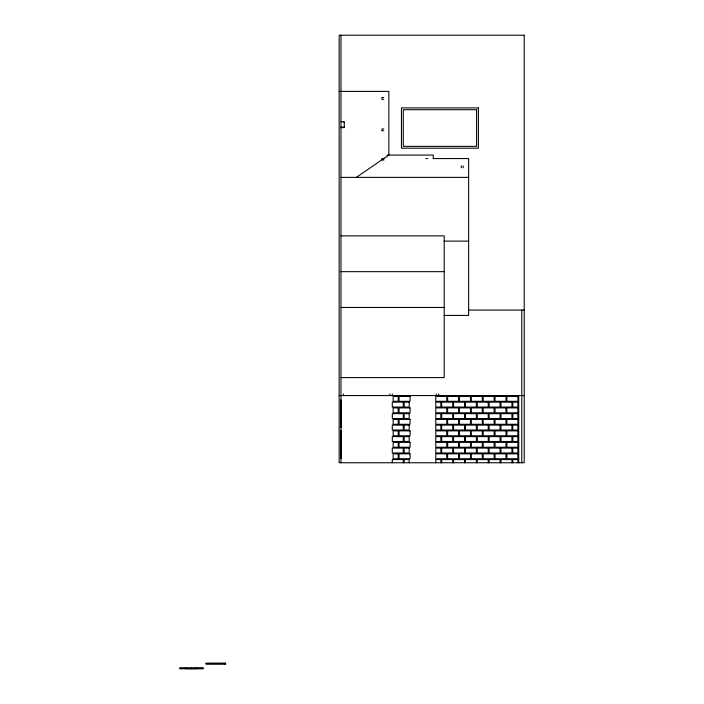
<?xml version="1.0" encoding="UTF-8"?>
<svg xmlns="http://www.w3.org/2000/svg" width="704" height="704" viewBox="0 0 704 704"><rect width="100%" height="100%" fill="white"/><g stroke="black" fill="none" stroke-linecap="round" stroke-linejoin="round"><path stroke-width="1.06" d="M356.127 177.514L388.854 155.074L388.854 91.397L339.152 91.397M383.742 97.504L381.911 97.504L381.911 99.334L383.742 99.334M340.982 121.748L344.282 121.748L344.282 127.609L340.982 127.609M340.982 127.125L344.282 127.125M383.742 128.955L381.911 128.955L381.911 130.786L383.742 130.786M386.954 155.074L433.215 155.074L433.215 158.576L468.644 158.55L468.644 315.41L444.057 315.41M425.885 158.576L427.715 158.576M340.982 177.382L468.644 177.382M340.982 235.866L444.206 235.866L444.206 377.608L340.982 377.608M444.022 241.12L468.644 241.12M340.982 271.665L444.206 271.665M340.982 307.454L444.206 307.454M468.574 310.059L524.225 310.059M339.152 395.569L524.225 395.569M340.982 399.846L340.982 427.821M340.982 430.505L340.982 458.48M206.026 663.441L225.57 663.441M179.775 668.254L202.99 668.254M521.778 310.059L521.778 462.757M518.725 395.569L518.725 462.757M517.871 462.757L517.871 459.58L512.802 459.58L512.802 462.757M511.949 462.757L511.949 459.58L500.949 459.58L500.949 462.757M500.095 462.757L500.095 459.58L489.104 459.58L489.104 462.757M488.25 462.757L488.25 459.58L477.25 459.58L477.25 462.757M476.397 462.757L476.397 459.58L465.406 459.58L465.406 462.757M464.552 462.757L464.552 459.58L453.552 459.58L453.552 462.757M463.144 165.906L463.144 167.746M461.314 165.906L461.314 167.746M452.698 462.757L452.698 459.58L441.707 459.58L441.707 462.757M440.854 462.757L440.854 459.58L435.776 459.58L435.776 462.757M438.715 393.941L438.715 395.569M436.269 393.941L436.269 395.569M409.209 462.757L409.209 459.58L404.14 459.58L404.14 462.757M403.286 462.757L403.286 459.58L392.295 459.58L392.295 462.757M392.295 393.941L392.295 395.569M389.849 393.941L389.849 395.569M383.742 160.415L383.742 158.576L381.911 158.576L381.911 160.415M343.798 121.748L343.798 122.241M343.429 393.941L343.429 395.569M340.982 35.2L340.982 462.757M224.954 663.203L224.954 664.242M196.882 668.008L196.882 668.615L185.882 668.615L185.882 668.008M191.382 668.008L191.382 668.615M524.225 35.2L339.152 35.2L339.152 462.757L524.225 462.757L524.225 35.2M478.403 107.897L401.465 107.897L401.465 148.183L478.403 148.183L478.403 107.897M476.582 109.718L403.286 109.718L403.286 146.362L476.582 146.362L476.582 109.718M398.218 396.422L393.149 396.422L393.149 401.306L398.218 401.306L398.218 396.422M410.062 396.422L399.071 396.422L399.071 401.306L410.062 401.306L410.062 396.422M446.776 396.422L435.776 396.422L435.776 401.306L446.776 401.306L446.776 396.422M458.621 396.422L447.63 396.422L447.63 401.306L458.621 401.306L458.621 396.422M470.474 396.422L459.474 396.422L459.474 401.306L470.474 401.306L470.474 396.422M482.319 396.422L471.328 396.422L471.328 401.306L482.319 401.306L482.319 396.422M494.173 396.422L483.182 396.422L483.182 401.306L494.173 401.306L494.173 396.422M506.018 396.422L495.026 396.422L495.026 401.306L506.018 401.306L506.018 396.422M517.871 396.422L506.88 396.422L506.88 401.306L517.871 401.306L517.871 396.422M403.286 402.16L392.295 402.16L392.295 407.053L403.286 407.053L403.286 402.16M409.209 402.16L404.14 402.16L404.14 407.053L409.209 407.053L409.209 402.16M440.854 402.16L435.776 402.16L435.776 407.053L440.854 407.053L440.854 402.16M452.698 402.16L441.707 402.16L441.707 407.053L452.698 407.053L452.698 402.16M464.552 402.16L453.552 402.16L453.552 407.053L464.552 407.053L464.552 402.16M476.397 402.16L465.406 402.16L465.406 407.053L476.397 407.053L476.397 402.16M488.25 402.16L477.25 402.16L477.25 407.053L488.25 407.053L488.25 402.16M500.095 402.16L489.104 402.16L489.104 407.053L500.095 407.053L500.095 402.16M511.949 402.16L500.949 402.16L500.949 407.053L511.949 407.053L511.949 402.16M517.871 402.16L512.802 402.16L512.802 407.053L517.871 407.053L517.871 402.16M398.218 407.906L393.149 407.906L393.149 412.79L398.218 412.79L398.218 407.906M410.062 407.906L399.071 407.906L399.071 412.79L410.062 412.79L410.062 407.906M446.776 407.906L435.776 407.906L435.776 412.79L446.776 412.79L446.776 407.906M458.621 407.906L447.63 407.906L447.63 412.79L458.621 412.79L458.621 407.906M470.474 407.906L459.474 407.906L459.474 412.79L470.474 412.79L470.474 407.906M482.319 407.906L471.328 407.906L471.328 412.79L482.319 412.79L482.319 407.906M494.173 407.906L483.182 407.906L483.182 412.79L494.173 412.79L494.173 407.906M506.018 407.906L495.026 407.906L495.026 412.79L506.018 412.79L506.018 407.906M517.871 407.906L506.88 407.906L506.88 412.79L517.871 412.79L517.871 407.906M403.286 413.644L392.295 413.644L392.295 418.537L403.286 418.537L403.286 413.644M409.209 413.644L404.14 413.644L404.14 418.537L409.209 418.537L409.209 413.644M440.854 413.644L435.776 413.644L435.776 418.537L440.854 418.537L440.854 413.644M452.698 413.644L441.707 413.644L441.707 418.537L452.698 418.537L452.698 413.644M464.552 413.644L453.552 413.644L453.552 418.537L464.552 418.537L464.552 413.644M476.397 413.644L465.406 413.644L465.406 418.537L476.397 418.537L476.397 413.644M488.25 413.644L477.25 413.644L477.25 418.537L488.25 418.537L488.25 413.644M500.095 413.644L489.104 413.644L489.104 418.537L500.095 418.537L500.095 413.644M511.949 413.644L500.949 413.644L500.949 418.537L511.949 418.537L511.949 413.644M517.871 413.644L512.802 413.644L512.802 418.537L517.871 418.537L517.871 413.644M398.218 419.39L393.149 419.39L393.149 424.274L398.218 424.274L398.218 419.39M410.062 419.39L399.071 419.39L399.071 424.274L410.062 424.274L410.062 419.39M446.776 419.39L435.776 419.39L435.776 424.274L446.776 424.274L446.776 419.39M458.621 419.39L447.63 419.39L447.63 424.274L458.621 424.274L458.621 419.39M470.474 419.39L459.474 419.39L459.474 424.274L470.474 424.274L470.474 419.39M482.319 419.39L471.328 419.39L471.328 424.274L482.319 424.274L482.319 419.39M494.173 419.39L483.182 419.39L483.182 424.274L494.173 424.274L494.173 419.39M506.018 419.39L495.026 419.39L495.026 424.274L506.018 424.274L506.018 419.39M517.871 419.39L506.88 419.39L506.88 424.274L517.871 424.274L517.871 419.39M403.286 425.128L392.295 425.128L392.295 430.012L403.286 430.012L403.286 425.128M409.209 425.128L404.14 425.128L404.14 430.012L409.209 430.012L409.209 425.128M440.854 425.128L435.776 425.128L435.776 430.012L440.854 430.012L440.854 425.128M452.698 425.128L441.707 425.128L441.707 430.012L452.698 430.012L452.698 425.128M464.552 425.128L453.552 425.128L453.552 430.012L464.552 430.012L464.552 425.128M476.397 425.128L465.406 425.128L465.406 430.012L476.397 430.012L476.397 425.128M488.25 425.128L477.25 425.128L477.25 430.012L488.25 430.012L488.25 425.128M500.095 425.128L489.104 425.128L489.104 430.012L500.095 430.012L500.095 425.128M511.949 425.128L500.949 425.128L500.949 430.012L511.949 430.012L511.949 425.128M517.871 425.128L512.802 425.128L512.802 430.012L517.871 430.012L517.871 425.128M398.218 430.874L393.149 430.874L393.149 435.758L398.218 435.758L398.218 430.874M410.062 430.874L399.071 430.874L399.071 435.758L410.062 435.758L410.062 430.874M446.776 430.874L435.776 430.874L435.776 435.758L446.776 435.758L446.776 430.874M458.621 430.874L447.63 430.874L447.63 435.758L458.621 435.758L458.621 430.874M470.474 430.874L459.474 430.874L459.474 435.758L470.474 435.758L470.474 430.874M482.319 430.874L471.328 430.874L471.328 435.758L482.319 435.758L482.319 430.874M494.173 430.874L483.182 430.874L483.182 435.758L494.173 435.758L494.173 430.874M506.018 430.874L495.026 430.874L495.026 435.758L506.018 435.758L506.018 430.874M517.871 430.874L506.88 430.874L506.88 435.758L517.871 435.758L517.871 430.874M403.286 436.612L392.295 436.612L392.295 441.496L403.286 441.496L403.286 436.612M409.209 436.612L404.14 436.612L404.14 441.496L409.209 441.496L409.209 436.612M440.854 436.612L435.776 436.612L435.776 441.496L440.854 441.496L440.854 436.612M452.698 436.612L441.707 436.612L441.707 441.496L452.698 441.496L452.698 436.612M464.552 436.612L453.552 436.612L453.552 441.496L464.552 441.496L464.552 436.612M476.397 436.612L465.406 436.612L465.406 441.496L476.397 441.496L476.397 436.612M488.25 436.612L477.25 436.612L477.25 441.496L488.25 441.496L488.25 436.612M500.095 436.612L489.104 436.612L489.104 441.496L500.095 441.496L500.095 436.612M511.949 436.612L500.949 436.612L500.949 441.496L511.949 441.496L511.949 436.612M517.871 436.612L512.802 436.612L512.802 441.496L517.871 441.496L517.871 436.612M398.218 442.358L393.149 442.358L393.149 447.242L398.218 447.242L398.218 442.358M410.062 442.358L399.071 442.358L399.071 447.242L410.062 447.242L410.062 442.358M446.776 442.358L435.776 442.358L435.776 447.242L446.776 447.242L446.776 442.358M458.621 442.358L447.63 442.358L447.63 447.242L458.621 447.242L458.621 442.358M470.474 442.358L459.474 442.358L459.474 447.242L470.474 447.242L470.474 442.358M482.319 442.358L471.328 442.358L471.328 447.242L482.319 447.242L482.319 442.358M494.173 442.358L483.182 442.358L483.182 447.242L494.173 447.242L494.173 442.358M506.018 442.358L495.026 442.358L495.026 447.242L506.018 447.242L506.018 442.358M517.871 442.358L506.88 442.358L506.88 447.242L517.871 447.242L517.871 442.358M403.286 448.096L392.295 448.096L392.295 452.98L403.286 452.98L403.286 448.096M409.209 448.096L404.14 448.096L404.14 452.98L409.209 452.98L409.209 448.096M440.854 448.096L435.776 448.096L435.776 452.98L440.854 452.98L440.854 448.096M452.698 448.096L441.707 448.096L441.707 452.98L452.698 452.98L452.698 448.096M464.552 448.096L453.552 448.096L453.552 452.98L464.552 452.98L464.552 448.096M476.397 448.096L465.406 448.096L465.406 452.98L476.397 452.98L476.397 448.096M488.25 448.096L477.25 448.096L477.25 452.98L488.25 452.98L488.25 448.096M500.095 448.096L489.104 448.096L489.104 452.98L500.095 452.98L500.095 448.096M511.949 448.096L500.949 448.096L500.949 452.98L511.949 452.98L511.949 448.096M517.871 448.096L512.802 448.096L512.802 452.98L517.871 452.98L517.871 448.096M398.218 453.834L393.149 453.834L393.149 458.726L398.218 458.726L398.218 453.834M410.062 453.834L399.071 453.834L399.071 458.726L410.062 458.726L410.062 453.834M446.776 453.834L435.776 453.834L435.776 458.726L446.776 458.726L446.776 453.834M458.621 453.834L447.63 453.834L447.63 458.726L458.621 458.726L458.621 453.834M470.474 453.834L459.474 453.834L459.474 458.726L470.474 458.726L470.474 453.834M482.319 453.834L471.328 453.834L471.328 458.726L482.319 458.726L482.319 453.834M494.173 453.834L483.182 453.834L483.182 458.726L494.173 458.726L494.173 453.834M506.018 453.834L495.026 453.834L495.026 458.726L506.018 458.726L506.018 453.834M517.871 453.834L506.88 453.834L506.88 458.726L517.871 458.726L517.871 453.834M225.57 663.203L206.026 663.203L206.026 664.242L225.57 664.242L225.57 663.203M202.99 668.008L179.775 668.008L179.775 668.8L202.99 668.8L202.99 668.008"/></g></svg>
